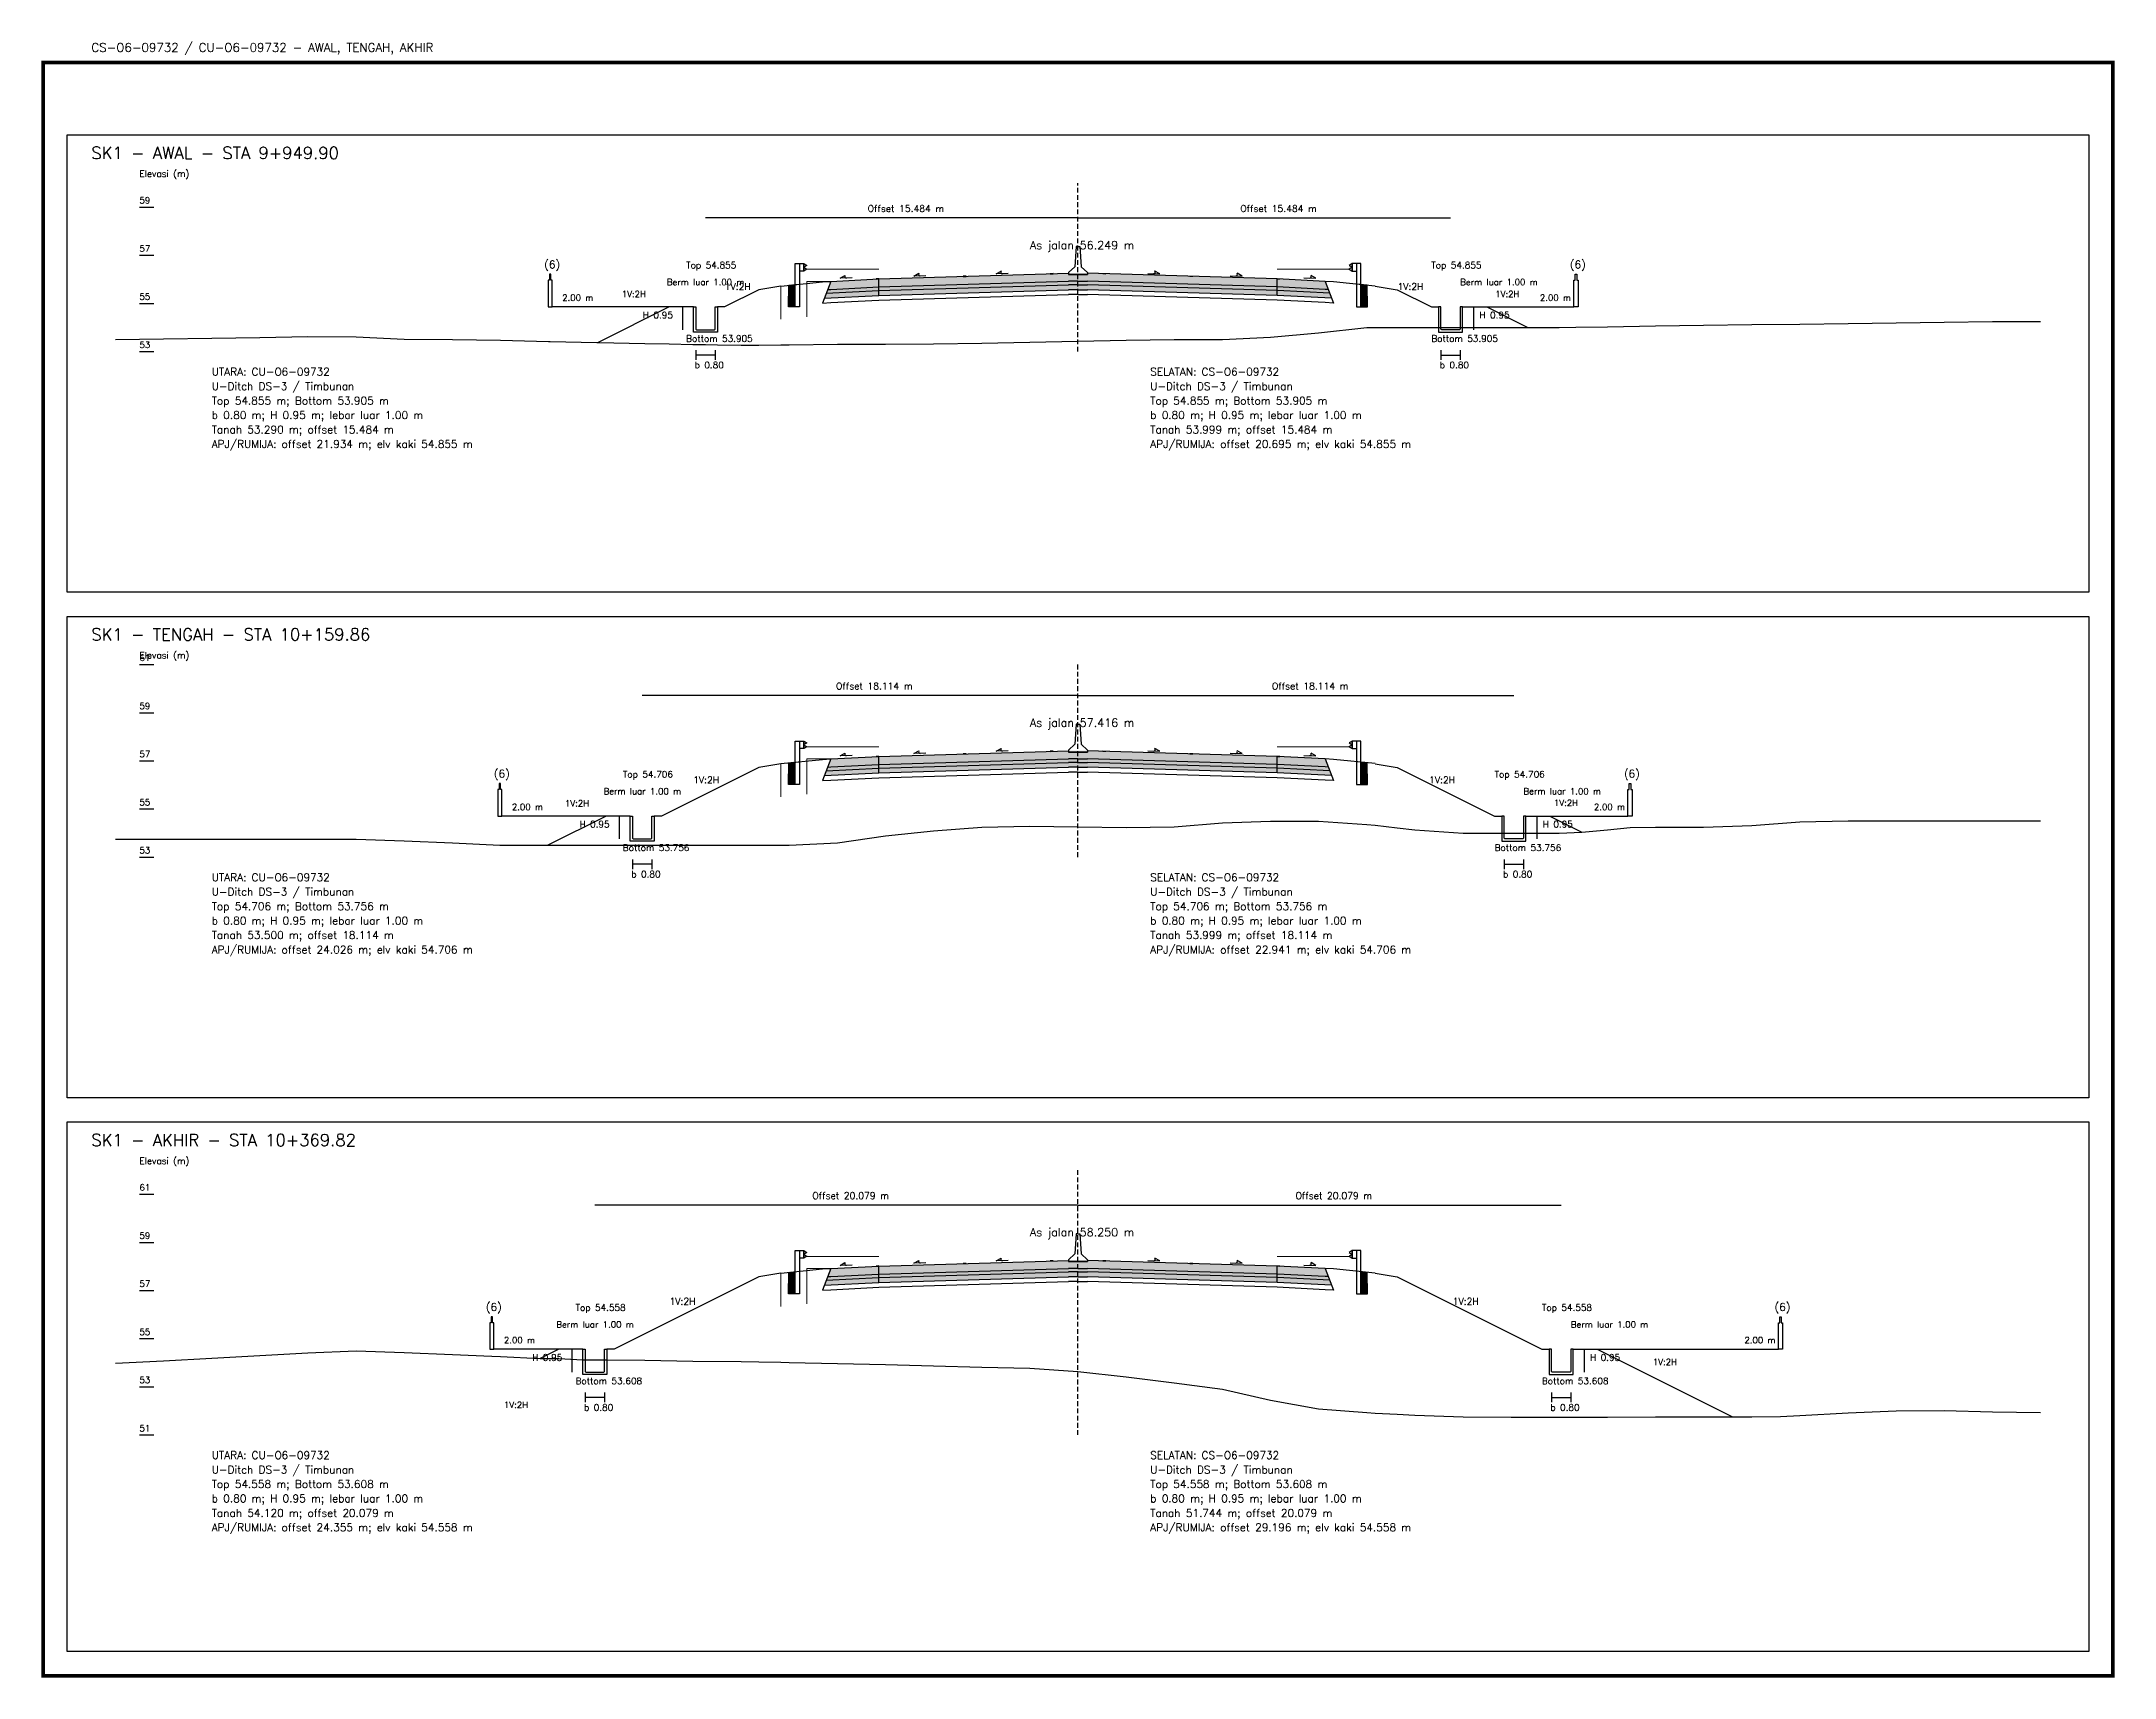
# Model space of a CAD drawing. Header units: metres. Extents: x -24715 to -24517, y 27498 to 30841.
# Drawn here: x -24714.7 to -24628.6, y 29500.3 to 29568.3 of the extents above; entities that cross this region are included whole.
import ezdxf

# ---------------------------------------------------------------- set-up
doc = ezdxf.new("R2010")
doc.units = ezdxf.units.M
doc.linetypes.add('PS_DASH', pattern=[0.3, 0.2, -0.1])
for name, color, linetype, lineweight in [('Dimensi', 230, 'Continuous', 20), ('GRS-ARSIR (HATCH)', 8, 'Continuous', 9), ('Guardrail', 20, 'Continuous', 30), ('HATCH - Beton ramping', 210, 'Continuous', 9), ('HATCH - LFA', 30, 'Continuous', 9), ('HATCH - Pavement', 50, 'Continuous', 9), ('Marka', 20, 'Continuous', 30), ('POT_ALL_GROUP', 2, 'Continuous', 70)]:
    doc.layers.add(name, color=color, linetype=linetype, lineweight=lineweight)
for name, color, linetype in [('POT_ALL_APJ', 2, 'Continuous'), ('POT_ALL_BORDER', 8, 'Continuous'), ('POT_ALL_CHANNEL1', 200, 'Continuous'), ('POT_ALL_DIM', 7, 'Continuous'), ('POT_ALL_GROUND', 1, 'Continuous'), ('POT_ALL_GUIDE', 8, 'Continuous'), ('POT_ALL_ROAD', 4, 'Continuous')]:
    doc.layers.add(name, color=color, linetype=linetype)
doc.styles.get("Standard").update_dxf_attribs({"font": 'simplex.shx'})

# ---------------------------------------------------------------- blocks, each defined once
blk = doc.blocks.new('JALAN_ASLI_TIPIKAL_2OKT_METER')
at = {"layer": 'Guardrail', "lineweight": 9}
h = blk.add_hatch(dxfattribs=at)
h.set_pattern_fill('JIS_LC_20', color=256, scale=0.002)
h.set_pattern_definition([(45, (-29.65569, -21.99233), (-0.02828427, 0.02828427), []), (45, (-29.65489, -21.99233), (-0.02828427, 0.02828427), [])])
h.paths.add_polyline_path([(-12.025, -1.394), (-11.753, -1.394), (-11.753, -0.471), (-12.018, -0.498)])
h = blk.add_hatch(dxfattribs=at)
h.set_pattern_fill('JIS_LC_20', color=256, scale=0.002)
h.set_pattern_definition([(45, (-29.40569, -21.99233), (-0.02828427, 0.02828427), []), (45, (-29.40489, -21.99233), (-0.02828427, 0.02828427), [])])
h.paths.add_polyline_path([(12.018, -0.498), (11.753, -0.471), (11.753, -1.394), (12.025, -1.394)])
at = {"layer": 'HATCH - Beton ramping'}
h = blk.add_hatch(dxfattribs=at)
h.set_pattern_fill('AR-CONC', color=256, scale=0.0005)
h.set_pattern_definition([(50, (-28.949556, -21.99233), (0.09109233, -0.00796954), [0.009525, -0.104775]), (355, (-28.94956, -21.99233), (-0.0176217, 0.09552842), [0.00762, -0.0838203]), (100.45144, (-28.941965, -21.992995), (0.07347062, 0.08755888), [0.008095, -0.08904512]), (46.1842, (-28.94956, -21.96693), (0.13553952, -0.02102116), [0.0142875, -0.1571625]), (96.63556, (-28.93826, -21.96868), (0.11870207, 0.12371306), [0.0121425, -0.1335678]), (351.18415, (-28.94956, -21.96693), (0.11870207, 0.12371306), [0.01143, -0.12572987]), (21, (-28.936856, -21.97328), (0.0758072, -0.0511326), [0.009525, -0.104775]), (326, (-28.93686, -21.97328), (0.03090101, 0.09209398), [0.00762, -0.08382]), (71.45144, (-28.93054, -21.97754), (0.1067082, 0.04096138), [0.008095, -0.08904497]), (37.5, (-28.949556, -21.99233), (0.001544302, 0.04227752), [0, -0.082804, 0, -0.08509, 0, -0.0841375]), (7.5, (-28.949556, -21.99233), (0.03340983, 0.05009029), [0, -0.048514, 0, -0.080899, 0, -0.0320675]), (327.5, (-28.977877, -21.99233), (0.067795298, -0.002864372), [0, -0.03175, 0, -0.09906, 0, -0.131445]), (317.5, (-28.990577, -21.99233), (0.07406459, 0.01271325), [0, -0.041275, 0, -0.065786, 0, -0.093345])])
h.paths.add_polyline_path([(-8.27, -0.566), (-10.401, -0.666), (-10.461, -0.826), (-8.27, -0.716)])
h.paths.add_polyline_path([(-0.4, -0.48), (0, -0.48), (0, -0.33), (-0.4, -0.33), (-8.27, -0.566), (-8.27, -0.716)])
h = blk.add_hatch(dxfattribs=at)
h.set_pattern_fill('AR-CONC', color=256, scale=0.0005)
h.set_pattern_definition([(50, (-28.699556, -21.99233), (0.09109233, -0.00796954), [0.009525, -0.104775]), (355, (-28.69956, -21.99233), (-0.01762171, 0.09552842), [0.00762, -0.0838203]), (100.45144, (-28.691965, -21.992995), (0.07347062, 0.08755888), [0.008095, -0.08904512]), (46.1842, (-28.69956, -21.96693), (0.13553952, -0.02102116), [0.0142875, -0.1571625]), (96.63556, (-28.68826, -21.96868), (0.11870207, 0.12371306), [0.0121425, -0.1335678]), (351.18415, (-28.69956, -21.96693), (0.11870207, 0.12371306), [0.01143, -0.12572987]), (21, (-28.686856, -21.97328), (0.0758072, -0.0511326), [0.009525, -0.104775]), (326, (-28.68686, -21.97328), (0.03090101, 0.09209398), [0.00762, -0.08382]), (71.45144, (-28.68054, -21.97754), (0.10670821, 0.04096138), [0.008095, -0.08904497]), (37.5, (-28.699556, -21.99233), (0.001544302, 0.04227752), [0, -0.082804, 0, -0.08509, 0, -0.0841375]), (7.5, (-28.699556, -21.99233), (0.03340983, 0.050090287), [0, -0.048514, 0, -0.080899, 0, -0.0320675]), (327.5, (-28.727877, -21.99233), (0.067795298, -0.002864372), [0, -0.03175, 0, -0.09906, 0, -0.131445]), (317.5, (-28.740577, -21.99233), (0.07406459, 0.012713246), [0, -0.041275, 0, -0.065786, 0, -0.093345])])
h.paths.add_polyline_path([(8.27, -0.566), (10.401, -0.666), (10.461, -0.826), (8.27, -0.716)])
h.paths.add_polyline_path([(0.4, -0.48), (0, -0.48), (0, -0.33), (0.4, -0.33), (8.27, -0.566), (8.27, -0.716)])
at = {"layer": 'HATCH - LFA'}
h = blk.add_hatch(dxfattribs=at)
h.set_pattern_fill('GRAVEL', color=256, scale=0.0075)
h.set_pattern_definition([(228.012788, (-28.812396, -21.801831), (-1.524, -1.7145), [0.0256291, -2.5372863]), (184.96974, (-28.829541, -21.820881), (2.2859999991, 0.1905000109), [0.04398035, -4.3540537]), (132.510447, (-28.873356, -21.824691), (1.9050000008, -2.0954999993), [0.0310111, -3.0701042]), (267.27369, (-28.947651, -21.872316), (0.1905000004, 3.81), [0.0400503, -3.9649828]), (292.833654, (-28.949556, -21.912321), (-0.9525, 2.286), [0.0392725, -3.8879856]), (357.27369, (-28.934316, -21.948516), (-3.81, 0.1905000004), [0.0400503, -3.9649828]), (37.69424, (-28.894311, -21.950421), (-2.4764999999, -1.9050000001), [0.0529645, -5.24348365]), (72.255328, (-28.852401, -21.918036), (1.3335000004, 4.1909999999), [0.050004, -4.95039425]), (121.429566, (-28.837161, -21.870411), (-1.5240000002, 2.4764999999), [0.040186, -3.9784159]), (175.23636, (-28.858116, -21.836121), (2.0955, -0.1905), [0.0458785, -2.2480453]), (222.397438, (-28.903836, -21.832311), (-2.2859999999, -2.0955000001), [0.05933084, -5.8737579]), (138.814075, (-28.759056, -21.874221), (-1.3335, 1.143), [0.0202503, -2.0047924]), (171.469234, (-28.774296, -21.860886), (2.4765, -0.3809999996), [0.03852615, -3.8140979]), (225, (-28.8124, -21.85517), (0, -0.1905), [0.0269407, -0.242467]), (203.19859, (-28.82573, -21.832311), (0.9525, 0.381), [0.0145081, -1.4362967]), (291.80141, (-28.839066, -21.838026), (-0.1905, 0.5715), [0.0205174, -1.0053565]), (30.96376, (-28.831446, -21.857076), (0.5715, 0.381), [0.033324, -1.0774724]), (161.56505, (-28.80287, -21.83993), (0.381, -0.1905), [0.0240965, -0.5783174]), (16.38954, (-28.949556, -21.838026), (1.905, 0.5715), [0.0337566, -3.341912]), (70.346176, (-28.917171, -21.828501), (-0.762, -2.0955), [0.0283199, -2.8036662]), (293.19859, (-28.80287, -21.801831), (-0.381, 0.9525), [0.029016, -1.4217888]), (343.61046, (-28.791441, -21.828501), (-1.905, 0.5715), [0.0337566, -3.341912]), (339.443955, (-28.949556, -21.956136), (-0.9525, 0.381), [0.0325526, -1.5950801]), (294.77514, (-28.919076, -21.967566), (-0.952500001, 2.0954999995), [0.0272754, -2.7002695]), (66.80141, (-28.800966, -21.992331), (0.381, 0.9525), [0.029016, -1.4217888]), (17.354025, (-28.789536, -21.965661), (-2.4765, -0.762), [0.0319337, -3.1614282]), (69.443955, (-28.89431, -21.992331), (-0.381, -0.9525), [0.0162763, -1.6113564]), (101.30993, (-28.812396, -21.99233), (-0.1905, 0.762), [0.0097136, -0.9616496]), (165.96376, (-28.8143, -21.982806), (0.5715, -0.1905), [0.0392725, -0.7461791]), (186.009006, (-28.852401, -21.973281), (1.905, 0.1905), [0.036395, -3.6031024]), (303.69007, (-28.831446, -21.87422), (-0.1905, 0.381), [0.0274743, -0.6593832]), (353.157227, (-28.816206, -21.897081), (3.2385, -0.3809999998), [0.0479668, -4.7487007]), (60.945396, (-28.76858, -21.902796), (-0.762, -1.3335), [0.0196131, -1.9417044]), (90, (-28.75906, -21.88565), (-0.1905, 0.1905), [0.01143, -0.17907]), (120.256437, (-28.856211, -21.967566), (0.762, -1.3335), [0.026465, -2.6200456]), (48.012787, (-28.869546, -21.944706), (1.524, 1.7145), [0.0512582, -2.5116572]), (0, (-28.83526, -21.9066), (0.1905, 0.1905), [0.04953, -0.14097]), (325.304846, (-28.785726, -21.906606), (1.9050000007, -1.333499999), [0.0301207, -2.9819488]), (254.0546, (-28.76096, -21.92375), (-0.1905, -0.762), [0.0277372, -1.3591238]), (207.645975, (-28.768581, -21.950421), (-3.6195000001, -1.9049999997), [0.0451609, -4.4709348]), (175.426079, (-28.808586, -21.971376), (-2.4765, 0.1905), [0.0477772, -4.7299385])])
h.paths.add_polyline_path([(-8.27, -0.716), (-10.461, -0.826), (-10.54, -1.03), (-8.27, -0.916)])
h.paths.add_polyline_path([(-0.4, -0.68), (0, -0.68), (0, -0.48), (-0.4, -0.48), (-8.27, -0.716), (-8.27, -0.916)])
h = blk.add_hatch(dxfattribs=at)
h.set_pattern_fill('GRAVEL', color=256, scale=0.0075)
h.set_pattern_definition([(228.012788, (-28.562396, -21.801831), (-1.524, -1.7145), [0.0256291, -2.5372863]), (184.96974, (-28.579541, -21.820881), (2.2859999991, 0.1905000109), [0.04398035, -4.3540537]), (132.510447, (-28.623356, -21.824691), (1.9050000008, -2.0954999993), [0.0310111, -3.0701042]), (267.27369, (-28.697651, -21.872316), (0.1905000004, 3.81), [0.04005034, -3.9649828]), (292.833654, (-28.699556, -21.912321), (-0.9525, 2.286), [0.0392725, -3.8879856]), (357.27369, (-28.684316, -21.948516), (-3.81, 0.1905000004), [0.04005034, -3.9649828]), (37.69424, (-28.644311, -21.950421), (-2.4764999999, -1.9050000001), [0.0529645, -5.24348365]), (72.255328, (-28.602401, -21.918036), (1.3335000004, 4.1909999999), [0.050004, -4.95039425]), (121.429566, (-28.587161, -21.870411), (-1.5240000002, 2.4764999999), [0.040186, -3.9784159]), (175.23636, (-28.608116, -21.836121), (2.0955, -0.1905000003), [0.0458785, -2.2480453]), (222.397438, (-28.653836, -21.832311), (-2.2859999999, -2.0955000001), [0.05933084, -5.87375794]), (138.814075, (-28.509056, -21.874221), (-1.3335, 1.143), [0.02025034, -2.0047924]), (171.469234, (-28.524296, -21.860886), (2.4765, -0.3809999996), [0.03852615, -3.8140979]), (225, (-28.5624, -21.85517), (0, -0.1905), [0.0269407, -0.242467]), (203.19859, (-28.57573, -21.832311), (0.9525, 0.381), [0.0145081, -1.4362967]), (291.80141, (-28.589066, -21.838026), (-0.1905, 0.5715), [0.0205174, -1.0053565]), (30.96376, (-28.581446, -21.857076), (0.5715, 0.381), [0.033324, -1.0774724]), (161.56505, (-28.55287, -21.83993), (0.381, -0.1905), [0.0240965, -0.57831736]), (16.38954, (-28.699556, -21.838026), (1.905, 0.5715), [0.0337566, -3.341912]), (70.346176, (-28.667171, -21.828501), (-0.762, -2.0955), [0.0283199, -2.8036662]), (293.19859, (-28.55287, -21.801831), (-0.381, 0.9525), [0.029016, -1.4217888]), (343.61046, (-28.541441, -21.828501), (-1.905, 0.5714999999), [0.0337566, -3.341912]), (339.443955, (-28.699556, -21.956136), (-0.9525, 0.381), [0.03255264, -1.5950801]), (294.77514, (-28.669076, -21.967566), (-0.952500001, 2.0954999995), [0.0272754, -2.7002695]), (66.80141, (-28.550966, -21.992331), (0.381, 0.9525), [0.029016, -1.4217888]), (17.354025, (-28.539536, -21.965661), (-2.4765, -0.7620000002), [0.0319337, -3.1614282]), (69.443955, (-28.64431, -21.992331), (-0.381, -0.9525), [0.0162763, -1.6113564]), (101.30993, (-28.562396, -21.99233), (-0.1905, 0.762), [0.0097136, -0.9616496]), (165.96376, (-28.5643, -21.982806), (0.5715, -0.1905), [0.0392725, -0.7461791]), (186.009006, (-28.602401, -21.973281), (1.905, 0.1905), [0.036395, -3.6031024]), (303.69007, (-28.581446, -21.87422), (-0.1905, 0.381), [0.0274743, -0.6593832]), (353.157227, (-28.566206, -21.897081), (3.2385, -0.3809999998), [0.04796676, -4.7487007]), (60.945396, (-28.51858, -21.902796), (-0.762, -1.3335), [0.0196131, -1.9417044]), (90, (-28.50906, -21.88565), (-0.1905, 0.1905), [0.01143, -0.17907]), (120.256437, (-28.606211, -21.967566), (0.762, -1.3335), [0.026465, -2.62004556]), (48.012787, (-28.619546, -21.944706), (1.524, 1.7145), [0.0512582, -2.5116572]), (0, (-28.58526, -21.9066), (0.1905, 0.1905), [0.04953, -0.14097]), (325.304846, (-28.535726, -21.906606), (1.9050000007, -1.333499999), [0.0301207, -2.98194875]), (254.054604, (-28.51096, -21.92375), (-0.1905, -0.762), [0.0277372, -1.35912375]), (207.645975, (-28.518581, -21.950421), (-3.6195000001, -1.9049999997), [0.0451609, -4.4709348]), (175.426079, (-28.558586, -21.971376), (-2.4765, 0.1905), [0.0477772, -4.7299385])])
h.paths.add_polyline_path([(8.27, -0.716), (10.461, -0.826), (10.54, -1.03), (8.27, -0.916)])
h.paths.add_polyline_path([(0.4, -0.68), (0, -0.68), (0, -0.48), (0.4, -0.48), (8.27, -0.716), (8.27, -0.916)])
at = {"layer": 'HATCH - Pavement'}
h = blk.add_hatch(dxfattribs=at)
h.set_pattern_fill('AR-CONC', color=256, scale=0.001)
h.set_pattern_definition([(50, (-89.43046, -52.62889), (0.18218467, -0.01593909), [0.01905, -0.20955]), (355, (-89.43046, -52.6289), (-0.03524342, 0.19105685), [0.01524, -0.1676406]), (100.45144, (-89.41528, -52.63022), (0.14694125, 0.17511775), [0.01619, -0.17809024]), (46.1842, (-89.43046, -52.5781), (0.27107904, -0.04204233), [0.028575, -0.314325]), (96.63556, (-89.40787, -52.5816), (0.23740413, 0.2474261), [0.024285, -0.2671356]), (351.18415, (-89.43046, -52.5781), (0.2374041, 0.2474261), [0.02286, -0.2514597]), (21, (-89.40506, -52.59079), (0.1516144, -0.1022652), [0.01905, -0.20955]), (326, (-89.40506, -52.5908), (0.06180203, 0.18418797), [0.01524, -0.16764]), (71.45144, (-89.39243, -52.59931), (0.21341642, 0.08192277), [0.01619, -0.17808994]), (37.5, (-89.43046, -52.62889), (0.003088603, 0.08455504), [0, -0.165608, 0, -0.17018, 0, -0.168275]), (7.5, (-89.43046, -52.62889), (0.06681966, 0.100180575), [0, -0.097028, 0, -0.161798, 0, -0.064135]), (327.5, (-89.4871, -52.62889), (0.135590595, -0.005728744), [0, -0.0635, 0, -0.19812, 0, -0.26289]), (317.5, (-89.5125, -52.62889), (0.14812918, 0.02542649), [0, -0.08255, 0, -0.131572, 0, -0.18669])])
h.paths.add_polyline_path([(-8.27, -0.236), (-10.27, -0.336), (-10.401, -0.673), (-10.27, -0.666), (-8.27, -0.566)])
h.paths.add_polyline_path([(-0.4, -0.33), (0, -0.33), (0, 0), (-0.4, 0), (-8.27, -0.236), (-8.27, -0.566)])
h = blk.add_hatch(dxfattribs=at)
h.set_pattern_fill('AR-CONC', color=256, scale=0.001)
h.set_pattern_definition([(50, (-89.18046, -52.62889), (0.18218467, -0.01593909), [0.01905, -0.20955]), (355, (-89.18046, -52.6289), (-0.03524342, 0.19105685), [0.01524, -0.16764058]), (100.45144, (-89.16528, -52.63022), (0.14694125, 0.17511775), [0.01619, -0.17809024]), (46.1842, (-89.18046, -52.5781), (0.27107904, -0.04204233), [0.028575, -0.314325]), (96.63556, (-89.15787, -52.5816), (0.23740413, 0.2474261), [0.024285, -0.2671356]), (351.18415, (-89.18046, -52.5781), (0.2374041, 0.2474261), [0.02286, -0.2514597]), (21, (-89.15506, -52.59079), (0.1516144, -0.1022652), [0.01905, -0.20955]), (326, (-89.15506, -52.5908), (0.06180203, 0.18418797), [0.01524, -0.16764]), (71.45144, (-89.14243, -52.59931), (0.21341642, 0.08192277), [0.01619, -0.17808994]), (37.5, (-89.18046, -52.62889), (0.003088603, 0.08455504), [0, -0.165608, 0, -0.17018, 0, -0.168275]), (7.5, (-89.18046, -52.62889), (0.06681966, 0.100180575), [0, -0.097028, 0, -0.161798, 0, -0.064135]), (327.5, (-89.2371, -52.62889), (0.135590595, -0.005728744), [0, -0.0635, 0, -0.19812, 0, -0.26289]), (317.5, (-89.2625, -52.62889), (0.14812918, 0.02542649), [0, -0.08255, 0, -0.131572, 0, -0.18669])])
h.paths.add_polyline_path([(8.27, -0.236), (10.27, -0.336), (10.401, -0.673), (10.27, -0.666), (8.27, -0.566)])
h.paths.add_polyline_path([(0.4, -0.33), (0, -0.33), (0, 0), (0.4, 0), (8.27, -0.236), (8.27, -0.566)])
at = {"layer": 'Marka'}
h = blk.add_hatch(color=256, dxfattribs=at)
h.dxf.hatch_style = 1
h.paths.add_polyline_path([(-8.27, -0.23), (-8.39, -0.236), (-8.39, -0.242), (-8.27, -0.236)])
h.paths.add_polyline_path([(-4.65, -0.122), (-4.77, -0.125), (-4.77, -0.131), (-4.65, -0.128)])
h.paths.add_polyline_path([(-1.03, -0.019), (-1.03, -0.013), (-1.15, -0.017), (-1.15, -0.023)])
h = blk.add_hatch(color=256, dxfattribs=at)
h.dxf.hatch_style = 1
h.paths.add_polyline_path([(8.27, -0.23), (8.39, -0.236), (8.39, -0.242), (8.27, -0.236)])
h.paths.add_polyline_path([(4.65, -0.122), (4.77, -0.125), (4.77, -0.131), (4.65, -0.128)])
h.paths.add_polyline_path([(1.03, -0.019), (1.03, -0.013), (1.15, -0.017), (1.15, -0.023)])
for p, q in [((-8.27, -0.236), (-0.4, 0)), ((8.27, -0.236), (0.4, 0)), ((-12.353, -0.533), (-10.622, -0.354)), ((-10.27, -0.336), (-10.62, -1.234)), ((-10.62, -0.354), (-10.27, -0.336)), ((-10.461, -0.826), (-8.27, -0.716)), ((-10.401, -0.673), (-10.27, -0.666)), ((-10.27, -0.336), (-8.27, -0.236)), ((-10.27, -0.666), (-8.27, -0.566)), ((-8.27, -0.916), (-8.27, -0.236)), ((-8.27, -0.566), (-0.4, -0.33)), ((-8.27, -0.716), (-0.4, -0.48)), ((-8.27, -0.916), (-0.4, -0.68)), ((0, -0.05), (-0.4, -0.05)), ((0, -0.33), (-0.4, -0.33)), ((0, -0.48), (-0.4, -0.48)), ((0, -0.68), (-0.4, -0.68)), ((0, -0.05), (0.4, -0.05)), ((0, -0.33), (0.4, -0.33)), ((0, -0.48), (0.4, -0.48)), ((0, -0.68), (0.4, -0.68)), ((8.27, -0.566), (0.4, -0.33)), ((8.27, -0.716), (0.4, -0.48)), ((8.27, -0.916), (0.4, -0.68)), ((8.27, -0.916), (8.27, -0.236)), ((10.27, -0.336), (8.27, -0.236)), ((10.27, -0.666), (8.27, -0.566)), ((10.461, -0.826), (8.27, -0.716)), ((10.27, -0.336), (10.62, -1.234)), ((10.62, -0.354), (10.27, -0.336)), ((10.401, -0.673), (10.27, -0.666)), ((12.353, -0.533), (10.622, -0.354)), ((-10.62, -1.234), (-10.27, -1.216)), ((-10.54, -1.03), (-8.27, -0.916)), ((-10.27, -1.216), (-8.27, -1.116)), ((-8.27, -1.116), (-0.4, -0.88)), ((0, -0.88), (-0.4, -0.88)), ((0, -0.88), (0.4, -0.88)), ((8.27, -1.116), (0.4, -0.88)), ((10.54, -1.03), (8.27, -0.916)), ((10.27, -1.216), (8.27, -1.116)), ((10.62, -1.234), (10.27, -1.216))]:
    blk.add_line(p, q)
for points in [[(0, 1.11), (-0.075, 1.11), (-0.125, 0.27), (-0.4, 0.03), (-0.4, -0.05), (0, -0.05)], [(0, 1.11), (0.075, 1.11), (0.125, 0.27), (0.4, 0.03), (0.4, -0.05), (0, -0.05)], [(-6.818, -0.116), (-6.616, 0)], [(-3.401, -0.02), (-3.199, 0.096)], [(3.401, -0.02), (3.199, 0.096)], [(6.818, -0.116), (6.616, 0)], [(-9.887, -0.208), (-9.686, -0.092)], [(-9.387, -0.193), (-9.887, -0.208)], [(-6.318, -0.101), (-6.818, -0.116)], [(-2.901, -0.005), (-3.401, -0.02)], [(2.901, -0.005), (3.401, -0.02)], [(6.318, -0.101), (6.818, -0.116)], [(9.387, -0.193), (9.887, -0.208)], [(9.887, -0.208), (9.686, -0.092)]]:
    blk.add_lwpolyline(points)
for centre, start, end in [((-6.556, -0.037), 148.28164, 271.71836), ((-3.139, 0.059), 148.28164, 271.71836), ((3.139, 0.059), 268.28164, 31.71836), ((6.556, -0.037), 268.28164, 31.71836), ((-9.625, -0.129), 148.28164, 271.71836), ((9.625, -0.129), 268.28164, 31.71836)]:
    blk.add_arc(centre, 0.0711, start, end)
at = {"layer": 'Dimensi'}
for p, q in [((-8.27, 0.168), (-11.27, 0.168)), ((8.27, 0.168), (11.27, 0.168))]:
    blk.add_line(p, q, dxfattribs=at)
at = {"layer": 'GRS-ARSIR (HATCH)'}
for p, q in [((-12.353, -0.533), (-12.353, -1.909)), ((-11.27, -0.336), (-11.27, -1.803)), ((-10.27, -0.336), (-11.27, -0.336))]:
    blk.add_line(p, q, dxfattribs=at)
at = {"layer": 'Guardrail'}
for points in [[(-11.753, -1.394), (-11.753, 0.406), (-11.575, 0.406), (-11.575, -1.394), (-11.753, -1.394)], [(-11.575, 0.406), (-11.397, 0.406), (-11.397, 0.094), (-11.575, 0.094)], [(-11.397, 0.25), (-11.397, 0.406), (-11.262, 0.328), (-11.397, 0.25)], [(-11.397, 0.094), (-11.397, 0.25), (-11.262, 0.172), (-11.397, 0.094)], [(11.397, 0.25), (11.397, 0.406), (11.262, 0.328), (11.397, 0.25)], [(11.397, 0.094), (11.397, 0.25), (11.262, 0.172), (11.397, 0.094)], [(11.575, 0.406), (11.397, 0.406), (11.397, 0.094), (11.575, 0.094)], [(11.753, -1.394), (11.753, 0.406), (11.575, 0.406), (11.575, -1.394), (11.753, -1.394)], [(-11.575, -1.394), (-12.025, -1.394), (-12.018, -0.498), (-11.568, -0.453), (-11.575, -1.394)], [(11.575, -1.394), (12.025, -1.394), (12.018, -0.498), (11.568, -0.453), (11.575, -1.394)]]:
    blk.add_lwpolyline(points, dxfattribs=at)
at = {"layer": 'Marka'}
for points in [[(-8.39, -0.242), (-8.27, -0.236), (-8.27, -0.23), (-8.39, -0.236), (-8.39, -0.242)], [(8.39, -0.242), (8.27, -0.236), (8.27, -0.23), (8.39, -0.236), (8.39, -0.242)]]:
    blk.add_lwpolyline(points, dxfattribs=at)
for points in [[(-4.65, -0.122), (-4.77, -0.125), (-4.77, -0.131), (-4.65, -0.128)], [(-1.03, -0.013), (-1.15, -0.017), (-1.15, -0.023), (-1.03, -0.019)], [(1.03, -0.013), (1.15, -0.017), (1.15, -0.023), (1.03, -0.019)], [(4.65, -0.122), (4.77, -0.125), (4.77, -0.131), (4.65, -0.128)]]:
    blk.add_lwpolyline(points, close=True, dxfattribs=at)

msp = doc.modelspace()

# ---------------------------------------------------------------- linework, layer by layer
at = {"layer": 'POT_ALL_APJ', "linetype": 'Continuous'}
for points in [[(-24693.66859, 29558.34086), (-24693.66859, 29557.23645), (-24693.49859, 29557.23645), (-24693.49859, 29558.34086), (-24693.55359, 29558.34086), (-24693.55359, 29558.59086), (-24693.58359, 29558.59086), (-24693.61359, 29558.59086), (-24693.61359, 29558.34086), (-24693.66859, 29558.34086)], [(-24650.86945, 29558.34086), (-24650.86945, 29557.23645), (-24651.03945, 29557.23645), (-24651.03945, 29558.34086), (-24650.98445, 29558.34086), (-24650.98445, 29558.59086), (-24650.95445, 29558.59086), (-24650.92445, 29558.59086), (-24650.92445, 29558.34086), (-24650.86945, 29558.34086)], [(-24688.63377, 29557.23645), (-24693.49859, 29557.23645)], [(-24654.66502, 29557.23645), (-24651.03945, 29557.23645)], [(-24695.76086, 29537.19242), (-24695.76086, 29536.08801), (-24695.59086, 29536.08801), (-24695.59086, 29537.19242), (-24695.64586, 29537.19242), (-24695.64586, 29537.44242), (-24695.67586, 29537.44242), (-24695.70586, 29537.44242), (-24695.70586, 29537.19242), (-24695.76086, 29537.19242)], [(-24648.62338, 29537.19242), (-24648.62338, 29536.08801), (-24648.79338, 29536.08801), (-24648.79338, 29537.19242), (-24648.73838, 29537.19242), (-24648.73838, 29537.44242), (-24648.70838, 29537.44242), (-24648.67838, 29537.44242), (-24648.67838, 29537.19242), (-24648.62338, 29537.19242)], [(-24691.26314, 29536.08801), (-24695.59086, 29536.08801)], [(-24652.03565, 29536.08801), (-24648.79338, 29536.08801)], [(-24696.08973, 29515.04399), (-24696.08973, 29513.93958), (-24695.91973, 29513.93958), (-24695.91973, 29515.04399), (-24695.97473, 29515.04399), (-24695.97473, 29515.29399), (-24696.00473, 29515.29399), (-24696.03473, 29515.29399), (-24696.03473, 29515.04399), (-24696.08973, 29515.04399)], [(-24642.36873, 29515.04399), (-24642.36873, 29513.93958), (-24642.53873, 29513.93958), (-24642.53873, 29515.04399), (-24642.48373, 29515.04399), (-24642.48373, 29515.29399), (-24642.45373, 29515.29399), (-24642.42373, 29515.29399), (-24642.42373, 29515.04399), (-24642.36873, 29515.04399)], [(-24693.22872, 29513.93958), (-24695.91973, 29513.93958)], [(-24650.07006, 29513.93958), (-24642.53873, 29513.93958)]]:
    msp.add_lwpolyline(points, dxfattribs=at)
at = {"layer": 'POT_ALL_BORDER', "linetype": 'Continuous'}
for points in [[(-24713.64939, 29564.3816), (-24629.64939, 29564.3816), (-24629.64939, 29545.3816), (-24713.64939, 29545.3816), (-24713.64939, 29564.3816)], [(-24713.64939, 29544.3816), (-24629.64939, 29544.3816), (-24629.64939, 29524.3816), (-24713.64939, 29524.3816), (-24713.64939, 29544.3816)], [(-24713.64939, 29523.3816), (-24629.64939, 29523.3816), (-24629.64939, 29501.3816), (-24713.64939, 29501.3816), (-24713.64939, 29523.3816)]]:
    msp.add_lwpolyline(points, dxfattribs=at)
at = {"layer": 'POT_ALL_CHANNEL1', "linetype": 'Continuous'}
for points in [[(-24686.73377, 29557.23645), (-24686.63377, 29557.23645), (-24686.63377, 29556.18645), (-24687.63377, 29556.18645), (-24687.63377, 29557.23645), (-24687.53377, 29557.23645), (-24687.53377, 29556.31645), (-24687.50377, 29556.28645), (-24686.76377, 29556.28645), (-24686.73377, 29556.31645), (-24686.73377, 29557.23645)], [(-24656.56502, 29557.23645), (-24656.66502, 29557.23645), (-24656.66502, 29556.18645), (-24655.66502, 29556.18645), (-24655.66502, 29557.23645), (-24655.76502, 29557.23645), (-24655.76502, 29556.31645), (-24655.79502, 29556.28645), (-24656.53502, 29556.28645), (-24656.56502, 29556.31645), (-24656.56502, 29557.23645)], [(-24689.36314, 29536.08801), (-24689.26314, 29536.08801), (-24689.26314, 29535.03801), (-24690.26314, 29535.03801), (-24690.26314, 29536.08801), (-24690.16314, 29536.08801), (-24690.16314, 29535.16801), (-24690.13314, 29535.13801), (-24689.39314, 29535.13801), (-24689.36314, 29535.16801), (-24689.36314, 29536.08801)], [(-24653.93565, 29536.08801), (-24654.03565, 29536.08801), (-24654.03565, 29535.03801), (-24653.03565, 29535.03801), (-24653.03565, 29536.08801), (-24653.13565, 29536.08801), (-24653.13565, 29535.16801), (-24653.16565, 29535.13801), (-24653.90565, 29535.13801), (-24653.93565, 29535.16801), (-24653.93565, 29536.08801)], [(-24691.32872, 29513.93958), (-24691.22872, 29513.93958), (-24691.22872, 29512.88958), (-24692.22872, 29512.88958), (-24692.22872, 29513.93958), (-24692.12872, 29513.93958), (-24692.12872, 29513.01958), (-24692.09872, 29512.98958), (-24691.35872, 29512.98958), (-24691.32872, 29513.01958), (-24691.32872, 29513.93958)], [(-24651.97006, 29513.93958), (-24652.07006, 29513.93958), (-24652.07006, 29512.88958), (-24651.07006, 29512.88958), (-24651.07006, 29513.93958), (-24651.17006, 29513.93958), (-24651.17006, 29513.01958), (-24651.20006, 29512.98958), (-24651.94006, 29512.98958), (-24651.97006, 29513.01958), (-24651.97006, 29513.93958)]]:
    msp.add_lwpolyline(points, dxfattribs=at)
at = {"layer": 'POT_ALL_DIM', "linetype": 'Continuous'}
for points in [[(-24671.64939, 29560.931), (-24687.13377, 29560.931)], [(-24671.64939, 29560.931), (-24656.16502, 29560.931)], [(-24688.08377, 29557.23645), (-24688.08377, 29556.28645)], [(-24655.21502, 29557.23645), (-24655.21502, 29556.28645)], [(-24687.53377, 29555.43645), (-24687.53377, 29555.03645)], [(-24686.73377, 29555.23645), (-24687.53377, 29555.23645)], [(-24686.73377, 29555.43645), (-24686.73377, 29555.03645)], [(-24656.56502, 29555.43645), (-24656.56502, 29555.03645)], [(-24656.56502, 29555.23645), (-24655.76502, 29555.23645)], [(-24655.76502, 29555.43645), (-24655.76502, 29555.03645)], [(-24671.64939, 29541.09725), (-24689.76314, 29541.09725)], [(-24671.64939, 29541.09725), (-24653.53565, 29541.09725)], [(-24690.71314, 29536.08801), (-24690.71314, 29535.13801)], [(-24652.58565, 29536.08801), (-24652.58565, 29535.13801)], [(-24690.16314, 29534.28801), (-24690.16314, 29533.88801)], [(-24689.36314, 29534.08801), (-24690.16314, 29534.08801)], [(-24689.36314, 29534.28801), (-24689.36314, 29533.88801)], [(-24653.93565, 29534.28801), (-24653.93565, 29533.88801)], [(-24653.93565, 29534.08801), (-24653.13565, 29534.08801)], [(-24653.13565, 29534.28801), (-24653.13565, 29533.88801)], [(-24671.64939, 29519.9316), (-24691.72872, 29519.9316)], [(-24671.64939, 29519.9316), (-24651.57006, 29519.9316)], [(-24692.67872, 29513.93958), (-24692.67872, 29512.98958)], [(-24650.62006, 29513.93958), (-24650.62006, 29512.98958)], [(-24692.12872, 29512.13958), (-24692.12872, 29511.73958)], [(-24691.32872, 29511.93958), (-24692.12872, 29511.93958)], [(-24691.32872, 29512.13958), (-24691.32872, 29511.73958)], [(-24651.97006, 29512.13958), (-24651.97006, 29511.73958)], [(-24651.97006, 29511.93958), (-24651.17006, 29511.93958)], [(-24651.17006, 29512.13958), (-24651.17006, 29511.73958)]]:
    msp.add_lwpolyline(points, dxfattribs=at)
at = {"layer": 'POT_ALL_GROUND', "linetype": 'Continuous'}
for points in [[(-24711.64939, 29555.88686), (-24709.64939, 29555.90602), (-24707.64939, 29555.9428), (-24705.64939, 29555.97141), (-24703.64939, 29556.00578), (-24701.64939, 29555.99155), (-24699.64939, 29555.90209), (-24697.64939, 29555.87829), (-24695.64939, 29555.84825), (-24693.64939, 29555.80558), (-24693.58359, 29555.80418), (-24691.64939, 29555.76291), (-24691.58359, 29555.76151), (-24689.64939, 29555.72025), (-24688.63377, 29555.69966), (-24687.64939, 29555.68104), (-24687.63377, 29555.68074), (-24687.13377, 29555.67144), (-24686.63377, 29555.66303), (-24685.64939, 29555.64895), (-24684.91931, 29555.65229), (-24684.00267, 29555.66154), (-24683.64939, 29555.66386), (-24681.64939, 29555.69057), (-24679.64939, 29555.69341), (-24677.64939, 29555.70821), (-24675.64939, 29555.73102), (-24673.64939, 29555.76663), (-24671.64939, 29555.81319), (-24669.64939, 29555.86004), (-24667.64939, 29555.87527), (-24665.64939, 29555.87911), (-24663.64939, 29555.97529), (-24661.64939, 29556.15605), (-24659.64939, 29556.3816), (-24659.29612, 29556.3816), (-24658.37948, 29556.3816), (-24657.64939, 29556.3815), (-24656.66502, 29556.38099), (-24656.16502, 29556.38073), (-24655.66502, 29556.38045), (-24655.64939, 29556.38045), (-24654.66502, 29556.38042), (-24653.64939, 29556.38089), (-24652.95445, 29556.38116), (-24651.64939, 29556.38424), (-24650.95445, 29556.39418), (-24649.64939, 29556.41286), (-24647.64939, 29556.44741), (-24645.64939, 29556.47293), (-24643.64939, 29556.49876), (-24641.64939, 29556.52562), (-24639.64939, 29556.55247), (-24637.64939, 29556.57932), (-24635.64939, 29556.60618), (-24633.64939, 29556.6316), (-24631.64939, 29556.6316)], [(-24711.64939, 29535.13185), (-24709.64939, 29535.1331), (-24707.64939, 29535.13431), (-24705.64939, 29535.13445), (-24703.64939, 29535.13319), (-24701.64939, 29535.13194), (-24699.64939, 29535.06317), (-24697.64939, 29534.96997), (-24695.67586, 29534.8816), (-24695.64939, 29534.8816), (-24693.67586, 29534.8816), (-24693.64939, 29534.8816), (-24691.64939, 29534.8816), (-24691.26314, 29534.8816), (-24690.26314, 29534.8816), (-24689.76314, 29534.8816), (-24689.64939, 29534.8816), (-24689.26314, 29534.8816), (-24687.64939, 29534.8816), (-24685.64939, 29534.8816), (-24684.91931, 29534.8816), (-24684.00267, 29534.8816), (-24683.64939, 29534.8816), (-24681.64939, 29534.97914), (-24679.64939, 29535.2616), (-24677.64939, 29535.4765), (-24675.64939, 29535.6319), (-24673.64939, 29535.67115), (-24671.64939, 29535.63535), (-24669.64939, 29535.60979), (-24667.64939, 29535.64554), (-24665.64939, 29535.80153), (-24663.64939, 29535.8816), (-24661.64939, 29535.8816), (-24659.64939, 29535.73931), (-24659.29612, 29535.71169), (-24658.37948, 29535.60531), (-24657.64939, 29535.52051), (-24655.64939, 29535.38121), (-24654.03565, 29535.38091), (-24653.64939, 29535.38088), (-24653.53565, 29535.38087), (-24653.03565, 29535.38094), (-24652.03565, 29535.38127), (-24651.64939, 29535.38141), (-24650.70838, 29535.42432), (-24649.64939, 29535.52221), (-24648.70838, 29535.6092), (-24647.64939, 29535.63246), (-24645.64939, 29535.62276), (-24643.64939, 29535.69959), (-24641.64939, 29535.85055), (-24639.64939, 29535.88344), (-24637.64939, 29535.88476), (-24635.64939, 29535.88663), (-24633.64939, 29535.88854), (-24631.64939, 29535.89004)], [(-24711.64939, 29513.35815), (-24709.64939, 29513.46684), (-24707.64939, 29513.57024), (-24705.64939, 29513.67833), (-24703.64939, 29513.79327), (-24701.64939, 29513.86954), (-24699.64939, 29513.80789), (-24697.64939, 29513.72827), (-24696.00473, 29513.65636), (-24695.64939, 29513.64083), (-24694.00473, 29513.5516), (-24693.64939, 29513.55234), (-24693.22872, 29513.55254), (-24692.22872, 29513.50812), (-24691.72872, 29513.5013), (-24691.64939, 29513.50131), (-24691.22872, 29513.50134), (-24689.64939, 29513.48708), (-24687.64939, 29513.45125), (-24685.64939, 29513.42706), (-24684.91931, 29513.41731), (-24684.00267, 29513.40261), (-24683.64939, 29513.39694), (-24681.64939, 29513.35202), (-24679.64939, 29513.30186), (-24677.64939, 29513.25159), (-24675.64939, 29513.2037), (-24673.64939, 29513.15627), (-24671.64939, 29513.01275), (-24669.64939, 29512.78878), (-24667.64939, 29512.54704), (-24665.64939, 29512.27904), (-24663.64939, 29511.82063), (-24661.64939, 29511.46867), (-24659.64939, 29511.31026), (-24659.29612, 29511.29131), (-24658.37948, 29511.24212), (-24657.64939, 29511.20294), (-24655.64939, 29511.12934), (-24653.64939, 29511.12394), (-24652.07006, 29511.12546), (-24651.64939, 29511.12555), (-24651.57006, 29511.12556), (-24651.07006, 29511.12558), (-24650.07006, 29511.1253), (-24649.64939, 29511.1254), (-24647.64939, 29511.12819), (-24645.64939, 29511.1305), (-24644.45373, 29511.13136), (-24643.64939, 29511.13727), (-24642.45373, 29511.15175), (-24641.64939, 29511.18999), (-24639.64939, 29511.30442), (-24637.64939, 29511.38504), (-24635.64939, 29511.39726), (-24633.64939, 29511.34732), (-24631.64939, 29511.31392)]]:
    msp.add_lwpolyline(points, dxfattribs=at)
at = {"layer": 'POT_ALL_GROUP', "linetype": 'Continuous', "lineweight": 70, "const_width": 0.15}
msp.add_lwpolyline([(-24714.64939, 29567.3816), (-24628.64939, 29567.3816), (-24628.64939, 29500.3816), (-24714.64939, 29500.3816), (-24714.64939, 29567.3816)], dxfattribs=at)
at = {"layer": 'POT_ALL_GUIDE', "linetype": 'PS_DASH'}
for points in [[(-24671.64939, 29555.3816), (-24671.64939, 29562.3816)], [(-24671.64939, 29534.3816), (-24671.64939, 29542.3816)], [(-24671.64939, 29510.3816), (-24671.64939, 29521.3816)]]:
    msp.add_lwpolyline(points, dxfattribs=at)
at = {"layer": 'POT_ALL_GUIDE', "linetype": 'Continuous'}
for points in [[(-24710.64939, 29561.3816), (-24710.04939, 29561.3816)], [(-24710.64939, 29559.3816), (-24710.04939, 29559.3816)], [(-24710.64939, 29557.3816), (-24710.04939, 29557.3816)], [(-24710.64939, 29555.3816), (-24710.04939, 29555.3816)], [(-24710.64939, 29542.3816), (-24710.04939, 29542.3816)], [(-24710.64939, 29540.3816), (-24710.04939, 29540.3816)], [(-24710.64939, 29538.3816), (-24710.04939, 29538.3816)], [(-24710.64939, 29536.3816), (-24710.04939, 29536.3816)], [(-24710.64939, 29534.3816), (-24710.04939, 29534.3816)], [(-24710.64939, 29520.3816), (-24710.04939, 29520.3816)], [(-24710.64939, 29518.3816), (-24710.04939, 29518.3816)], [(-24710.64939, 29516.3816), (-24710.04939, 29516.3816)], [(-24710.64939, 29514.3816), (-24710.04939, 29514.3816)], [(-24710.64939, 29512.3816), (-24710.04939, 29512.3816)], [(-24710.64939, 29510.3816), (-24710.04939, 29510.3816)]]:
    msp.add_lwpolyline(points, dxfattribs=at)
at = {"layer": 'POT_ALL_ROAD', "linetype": 'Continuous'}
for points in [[(-24684.00267, 29558.0976), (-24684.91931, 29557.94368), (-24686.33377, 29557.23645), (-24686.63377, 29557.23645)], [(-24659.29612, 29558.0976), (-24658.37948, 29557.94368), (-24656.96502, 29557.23645), (-24656.66502, 29557.23645)], [(-24688.63377, 29557.23645), (-24691.58359, 29555.76151)], [(-24687.63377, 29557.23645), (-24688.63377, 29557.23645)], [(-24655.66502, 29557.23645), (-24654.66502, 29557.23645)], [(-24654.66502, 29557.23645), (-24652.95445, 29556.38116)], [(-24684.00267, 29538.26385), (-24684.91931, 29538.10993), (-24688.96314, 29536.08801), (-24689.26314, 29536.08801)], [(-24659.29612, 29538.26385), (-24658.37948, 29538.10993), (-24654.33565, 29536.08801), (-24654.03565, 29536.08801)], [(-24691.26314, 29536.08801), (-24693.67586, 29534.8816)], [(-24690.26314, 29536.08801), (-24691.26314, 29536.08801)], [(-24653.03565, 29536.08801), (-24652.03565, 29536.08801)], [(-24652.03565, 29536.08801), (-24650.70838, 29535.42432)], [(-24684.00267, 29517.09821), (-24684.91931, 29516.94428), (-24690.92872, 29513.93958), (-24691.22872, 29513.93958)], [(-24659.29612, 29517.09821), (-24658.37948, 29516.94428), (-24652.37006, 29513.93958), (-24652.07006, 29513.93958)], [(-24693.22872, 29513.93958), (-24694.00473, 29513.5516)], [(-24692.22872, 29513.93958), (-24693.22872, 29513.93958)], [(-24651.07006, 29513.93958), (-24650.07006, 29513.93958)], [(-24650.07006, 29513.93958), (-24644.45373, 29511.13136)]]:
    msp.add_lwpolyline(points, dxfattribs=at)

# ---------------------------------------------------------------- block references
at = {"layer": 'POT_ALL_ROAD'}
for p in [(-24671.64939, 29558.631), (-24671.64939, 29538.79725), (-24671.64939, 29517.6316)]:
    msp.add_blockref('JALAN_ASLI_TIPIKAL_2OKT_METER', p, dxfattribs=at)

# ---------------------------------------------------------------- texts
at = {"layer": 'POT_ALL_APJ'}
for s, height, p in [('(6)', 0.32, (-24693.83359, 29558.83645)), ('(6)', 0.32, (-24651.20445, 29558.83645)), ('2.00 m', 0.26, (-24693.08359, 29557.48645)), ('2.00 m', 0.26, (-24652.45445, 29557.48645)), ('(6)', 0.32, (-24695.92586, 29537.68801)), ('(6)', 0.32, (-24648.95838, 29537.68801)), ('2.00 m', 0.26, (-24695.17586, 29536.33801)), ('2.00 m', 0.26, (-24650.20838, 29536.33801)), ('(6)', 0.32, (-24696.25473, 29515.53958)), ('(6)', 0.32, (-24642.70373, 29515.53958)), ('2.00 m', 0.26, (-24695.50473, 29514.18958)), ('2.00 m', 0.26, (-24643.95373, 29514.18958))]:
    msp.add_text(s, height=height, dxfattribs=at).set_placement(p)
at = {"layer": 'POT_ALL_CHANNEL1'}
for s, height, p in [('Top 54.855', 0.27, (-24687.93377, 29558.83645)), ('Top 54.855', 0.27, (-24656.96502, 29558.83645)), ('Bottom 53.905', 0.27, (-24687.93377, 29555.78645)), ('Bottom 53.905', 0.27, (-24656.96502, 29555.78645)), ('UTARA: CU-O6-09732', 0.32, (-24707.64939, 29554.3816)), ('SELATAN: CS-O6-09732', 0.32, (-24668.64939, 29554.3816)), ('Top 54.706', 0.27, (-24690.56314, 29537.68801)), ('Top 54.706', 0.27, (-24654.33565, 29537.68801)), ('Bottom 53.756', 0.27, (-24690.56314, 29534.63801)), ('Bottom 53.756', 0.27, (-24654.33565, 29534.63801)), ('UTARA: CU-O6-09732', 0.32, (-24707.64939, 29533.3816)), ('SELATAN: CS-O6-09732', 0.32, (-24668.64939, 29533.3816)), ('Top 54.558', 0.27, (-24692.52872, 29515.53958)), ('Top 54.558', 0.27, (-24652.37006, 29515.53958)), ('Bottom 53.608', 0.27, (-24692.52872, 29512.48958)), ('Bottom 53.608', 0.27, (-24652.37006, 29512.48958)), ('UTARA: CU-O6-09732', 0.32, (-24707.64939, 29509.3816)), ('SELATAN: CS-O6-09732', 0.32, (-24668.64939, 29509.3816))]:
    msp.add_text(s, height=height, dxfattribs=at).set_placement(p)
at = {"layer": 'POT_ALL_DIM'}
for s, height, p in [('SK1 - AWAL - STA 9+949.90', 0.5, (-24712.64939, 29563.3816)), ('Elevasi (m)', 0.27, (-24710.64939, 29562.6316)), ('59', 0.26, (-24710.64939, 29561.5316)), ('Offset 15.484 m', 0.28, (-24680.39158, 29561.181)), ('Offset 15.484 m', 0.28, (-24664.90721, 29561.181)), ('57', 0.26, (-24710.64939, 29559.5316)), ('As jalan 56.249 m', 0.34, (-24673.64939, 29559.631)), ('Berm luar 1.00 m', 0.26, (-24688.73377, 29558.13645)), ('1V:2H', 0.28, (-24686.32654, 29557.94007)), ('1V:2H', 0.28, (-24658.37225, 29557.94007)), ('Berm luar 1.00 m', 0.26, (-24655.76502, 29558.13645)), ('55', 0.26, (-24710.64939, 29557.5316)), ('1V:2H', 0.26, (-24690.60868, 29557.63645)), ('1V:2H', 0.26, (-24654.30974, 29557.63645)), ('H 0.95', 0.27, (-24689.73377, 29556.76145)), ('H 0.95', 0.27, (-24654.96502, 29556.76145)), ('53', 0.26, (-24710.64939, 29555.5316)), ('b 0.80', 0.27, (-24687.58377, 29554.68645)), ('b 0.80', 0.27, (-24656.61502, 29554.68645)), ('U-Ditch DS-3 / Timbunan', 0.32, (-24707.64939, 29553.7816)), ('U-Ditch DS-3 / Timbunan', 0.32, (-24668.64939, 29553.7816)), ('Top 54.855 m; Bottom 53.905 m', 0.32, (-24707.64939, 29553.1816)), ('b 0.80 m; H 0.95 m; lebar luar 1.00 m', 0.32, (-24707.64939, 29552.5816)), ('Top 54.855 m; Bottom 53.905 m', 0.32, (-24668.64939, 29553.1816)), ('b 0.80 m; H 0.95 m; lebar luar 1.00 m', 0.32, (-24668.64939, 29552.5816)), ('Tanah 53.290 m; offset 15.484 m', 0.32, (-24707.64939, 29551.9816)), ('Tanah 53.999 m; offset 15.484 m', 0.32, (-24668.64939, 29551.9816)), ('APJ/RUMIJA: offset 21.934 m; elv kaki 54.855 m', 0.32, (-24707.64939, 29551.3816)), ('APJ/RUMIJA: offset 20.695 m; elv kaki 54.855 m', 0.32, (-24668.64939, 29551.3816)), ('SK1 - TENGAH - STA 10+159.86', 0.5, (-24712.64939, 29543.3816)), ('61', 0.26, (-24710.64939, 29542.5316)), ('Elevasi (m)', 0.27, (-24710.64939, 29542.6316)), ('Offset 18.114 m', 0.28, (-24681.70627, 29541.34725)), ('Offset 18.114 m', 0.28, (-24663.59252, 29541.34725)), ('59', 0.26, (-24710.64939, 29540.5316)), ('As jalan 57.416 m', 0.34, (-24673.64939, 29539.79725)), ('57', 0.26, (-24710.64939, 29538.5316)), ('1V:2H', 0.28, (-24687.64122, 29537.44897)), ('1V:2H', 0.28, (-24657.05756, 29537.44897)), ('55', 0.26, (-24710.64939, 29536.5316)), ('1V:2H', 0.26, (-24692.9695, 29536.48801)), ('Berm luar 1.00 m', 0.26, (-24691.36314, 29536.98801)), ('Berm luar 1.00 m', 0.26, (-24653.13565, 29536.98801)), ('1V:2H', 0.26, (-24651.87201, 29536.50617)), ('H 0.95', 0.27, (-24692.36314, 29535.61301)), ('H 0.95', 0.27, (-24652.33565, 29535.61301)), ('53', 0.26, (-24710.64939, 29534.5316)), ('U-Ditch DS-3 / Timbunan', 0.32, (-24707.64939, 29532.7816)), ('b 0.80', 0.27, (-24690.21314, 29533.53801)), ('U-Ditch DS-3 / Timbunan', 0.32, (-24668.64939, 29532.7816)), ('b 0.80', 0.27, (-24653.98565, 29533.53801)), ('Top 54.706 m; Bottom 53.756 m', 0.32, (-24707.64939, 29532.1816)), ('Top 54.706 m; Bottom 53.756 m', 0.32, (-24668.64939, 29532.1816)), ('b 0.80 m; H 0.95 m; lebar luar 1.00 m', 0.32, (-24707.64939, 29531.5816)), ('b 0.80 m; H 0.95 m; lebar luar 1.00 m', 0.32, (-24668.64939, 29531.5816)), ('Tanah 53.500 m; offset 18.114 m', 0.32, (-24707.64939, 29530.9816)), ('APJ/RUMIJA: offset 24.026 m; elv kaki 54.706 m', 0.32, (-24707.64939, 29530.3816)), ('Tanah 53.999 m; offset 18.114 m', 0.32, (-24668.64939, 29530.9816)), ('APJ/RUMIJA: offset 22.941 m; elv kaki 54.706 m', 0.32, (-24668.64939, 29530.3816)), ('SK1 - AKHIR - STA 10+369.82', 0.5, (-24712.64939, 29522.3816)), ('Elevasi (m)', 0.27, (-24710.64939, 29521.6316)), ('61', 0.26, (-24710.64939, 29520.5316)), ('Offset 20.079 m', 0.28, (-24682.68906, 29520.1816)), ('Offset 20.079 m', 0.28, (-24662.60973, 29520.1816)), ('59', 0.26, (-24710.64939, 29518.5316)), ('As jalan 58.250 m', 0.34, (-24673.64939, 29518.6316)), ('57', 0.26, (-24710.64939, 29516.5316)), ('1V:2H', 0.28, (-24688.62402, 29515.79193)), ('1V:2H', 0.28, (-24656.07477, 29515.79193)), ('Berm luar 1.00 m', 0.26, (-24693.32872, 29514.83958)), ('Berm luar 1.00 m', 0.26, (-24651.17006, 29514.83958)), ('55', 0.26, (-24710.64939, 29514.5316)), ('H 0.95', 0.27, (-24694.32872, 29513.46458)), ('H 0.95', 0.27, (-24650.37006, 29513.46458)), ('1V:2H', 0.26, (-24647.7619, 29513.28547)), ('53', 0.26, (-24710.64939, 29512.5316)), ('1V:2H', 0.26, (-24695.50473, 29511.5016)), ('b 0.80', 0.27, (-24692.17872, 29511.38958)), ('b 0.80', 0.27, (-24652.02006, 29511.38958)), ('51', 0.26, (-24710.64939, 29510.5316)), ('U-Ditch DS-3 / Timbunan', 0.32, (-24707.64939, 29508.7816)), ('U-Ditch DS-3 / Timbunan', 0.32, (-24668.64939, 29508.7816)), ('Top 54.558 m; Bottom 53.608 m', 0.32, (-24707.64939, 29508.1816)), ('Top 54.558 m; Bottom 53.608 m', 0.32, (-24668.64939, 29508.1816)), ('Tanah 54.120 m; offset 20.079 m', 0.32, (-24707.64939, 29506.9816)), ('b 0.80 m; H 0.95 m; lebar luar 1.00 m', 0.32, (-24707.64939, 29507.5816)), ('Tanah 51.744 m; offset 20.079 m', 0.32, (-24668.64939, 29506.9816)), ('b 0.80 m; H 0.95 m; lebar luar 1.00 m', 0.32, (-24668.64939, 29507.5816)), ('APJ/RUMIJA: offset 24.355 m; elv kaki 54.558 m', 0.32, (-24707.64939, 29506.3816)), ('APJ/RUMIJA: offset 29.196 m; elv kaki 54.558 m', 0.32, (-24668.64939, 29506.3816))]:
    msp.add_text(s, height=height, dxfattribs=at).set_placement(p)
at = {"layer": 'POT_ALL_GROUP', "lineweight": 0}
msp.add_text('CS-O6-09732 / CU-O6-09732 - AWAL, TENGAH, AKHIR', height=0.36, dxfattribs=at).set_placement((-24712.64939, 29567.8316))

doc.saveas('drawing.dxf')
